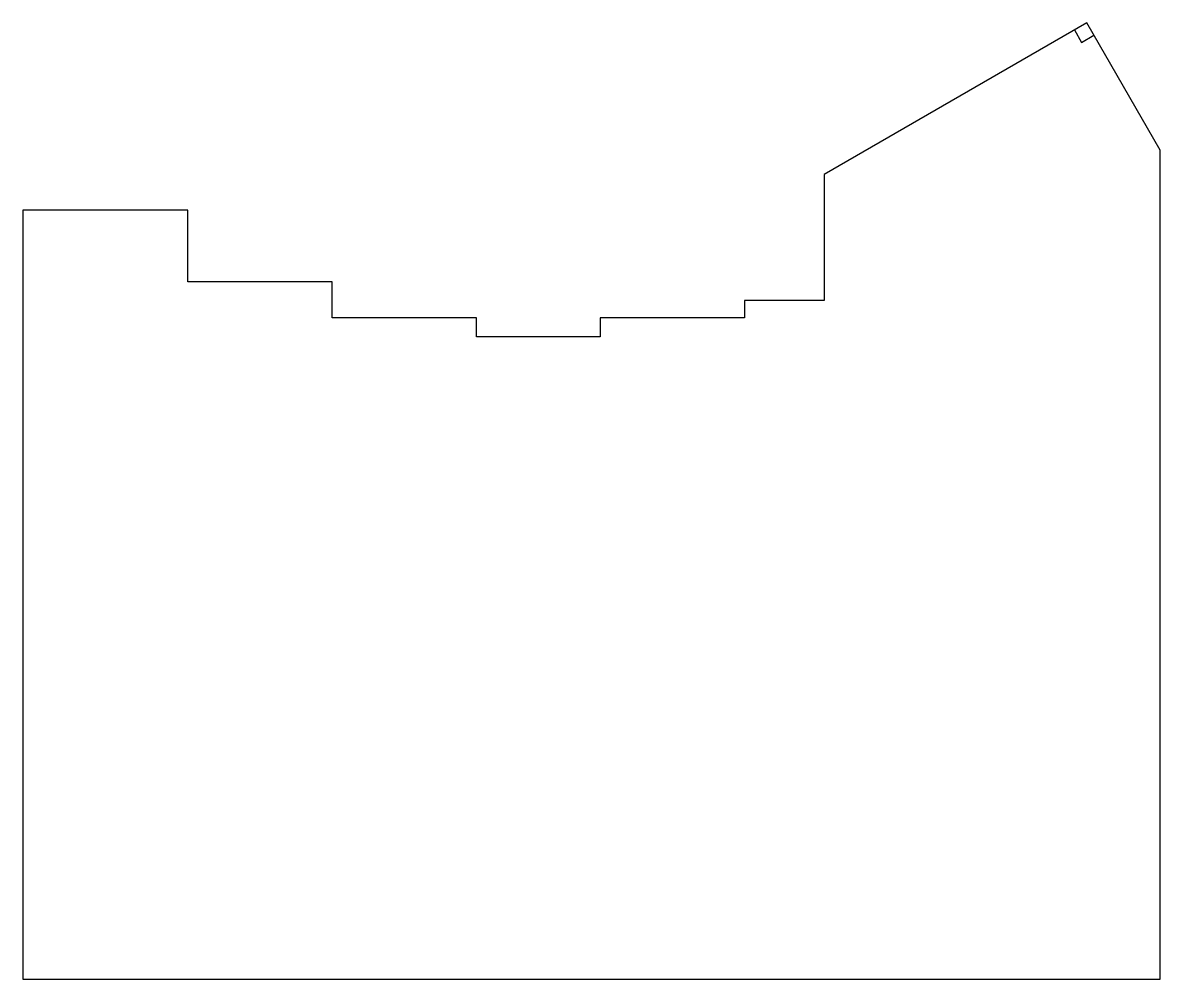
# Model space of a CAD drawing. Header units: millimetres. Extents: x -90.3 to -50.6, y 4.2 to 37.6.
import ezdxf

# ---------------------------------------------------------------- set-up
doc = ezdxf.new("R2010")
doc.units = ezdxf.units.MM
doc.layers.get('0').update_dxf_attribs({"linetype": 'CONTINUOUS'})

msp = doc.modelspace()

# ---------------------------------------------------------------- linework, layer by layer
for p, q in [((-53.61, 37.368), (-53.36, 36.935)), ((-53.36, 36.935), (-52.927, 37.185))]:
    msp.add_line(p, q)
msp.add_lwpolyline([(-90.331, 4.237), (-50.611, 4.237), (-50.611, 33.174), (-53.177, 37.618), (-62.346, 32.322), (-62.346, 27.921), (-65.13, 27.921), (-65.13, 27.316), (-70.17, 27.316), (-70.17, 26.661), (-74.488, 26.661), (-74.488, 27.316), (-79.529, 27.316), (-79.529, 28.576), (-84.569, 28.576), (-84.569, 31.076), (-90.331, 31.076)], close=True)

doc.saveas('drawing.dxf')
